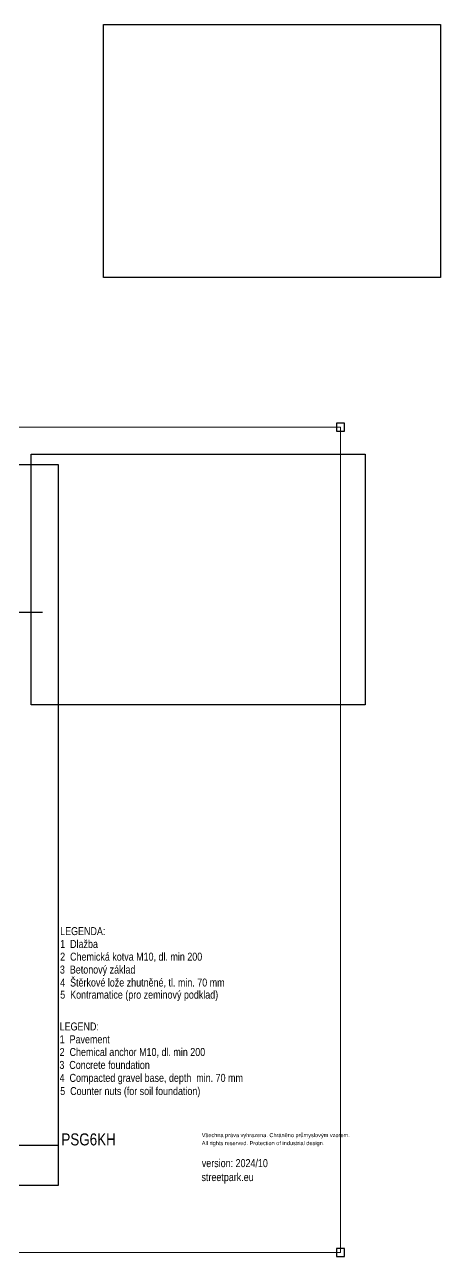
# Model space of a CAD drawing. Header units: millimetres. Extents: x -11 to 7141, y -23 to 7056.
# Drawn here: x 4750 to 7141, y -23 to 7056 of the extents above; entities that cross this region are included whole.
import ezdxf

# ---------------------------------------------------------------- set-up
doc = ezdxf.new("R2010")
doc.units = ezdxf.units.MM
doc.layers.add('Nekreslit', color=6, linetype='Continuous', plot=False)
doc.layers.add('TABULKA', color=9, linetype='Continuous', plot=False)
doc.layers.add('OBRYSOVA', color=7, linetype='Continuous')
doc.styles.add('SEACAD_Arial', font='arial.ttf', dxfattribs={"width": 0.8})
picture_1 = doc.add_image_def('image1.jpg', size_in_pixel=(1600, 1200))
picture_2 = doc.add_image_def('image2.jpg', size_in_pixel=(1600, 1200))

msp = doc.modelspace()

# ---------------------------------------------------------------- linework, layer by layer
at = {"layer": 'Nekreslit'}
msp.add_line((299.9, 616.1), (4945.9, 616.1), dxfattribs=at)
msp.add_lwpolyline([(299.9, 386.1), (4945.9, 386.1), (4945.9, 4526.1), (299.9, 4526.1)], close=True, dxfattribs=at)
at = {"layer": 'OBRYSOVA'}
msp.add_line((389.1, 3679.7), (4853.3, 3679.7), dxfattribs=at)
for points in [[(6544.3, 4719.1), (6590.3, 4719.1), (6590.3, 4765.1), (6544.3, 4765.1)], [(6544.3, -23.1), (6590.3, -23.1), (6590.3, 22.9), (6544.3, 22.9)]]:
    msp.add_lwpolyline(points, close=True, dxfattribs=at)
at = {"layer": 'TABULKA', "color": 4, "lineweight": 15}
msp.add_lwpolyline([(6567.3, -0.1), (11.6, -0.1), (11.6, 4742.1), (6567.3, 4742.1)], close=True, dxfattribs=at)

# ---------------------------------------------------------------- texts
at = {"style": 'SEACAD_Arial', "width": 0.8}
for s, height, p in [('LEGENDA:', 46, (4954.5, 1823.4)), ('1  Dlažba', 46, (4954.5, 1749.5)), ('2  Chemická kotva M10, dl. min 200', 46, (4954.5, 1676.4)), ('3  Betonový základ', 46, (4953.1, 1602.2)), ('4  Štěrkové lože zhutněné, tl. min. 70 mm', 46, (4954.5, 1527.8)), ('5  Kontramatice (pro zeminový podklad)', 46, (4954.9, 1458.1)), ('LEGEND:', 46, (4951.5, 1275.3)), ('1  Pavement', 46, (4951.5, 1201.4)), ('2  Chemical anchor M10, dl. min 200', 46, (4951.5, 1128.4)), ('3  Concrete foundation', 46, (4950.1, 1054.2)), ('4  Compacted gravel base, depth  min. 70 mm', 46, (4951.5, 979.8)), ('5  Counter nuts (for soil foundation)', 46, (4954.9, 904.1)), ('PSG6KH', 69, (4961.6, 614.7)), ('Všechna práva vyhrazena. Chráněno průmyslovým vzorem.', 23, (5769.2, 662.1)), ('All rights reserved. Protection of industrial design.', 23, (5769.2, 616.1)), ('version: 2024/10', 46, (5769.2, 489.8)), ('streetpark.eu', 46, (5767.4, 409.5))]:
    msp.add_text(s, height=height, dxfattribs=at).set_placement(p)

# ---------------------------------------------------------------- pictures from other files: only their frames are drawn
at = {"layer": 'OBRYSOVA', "color": 255}
image = msp.add_image(picture_1, insert=(5202.9, 5602.4), size_in_units=(1938.4, 1453.8), dxfattribs=at)
image.dxf.flags = 7
image = msp.add_image(picture_2, insert=(4787.6, 3146.7), size_in_units=(1921.3, 1441), dxfattribs=at)
image.dxf.flags = 7

doc.saveas('drawing.dxf')
